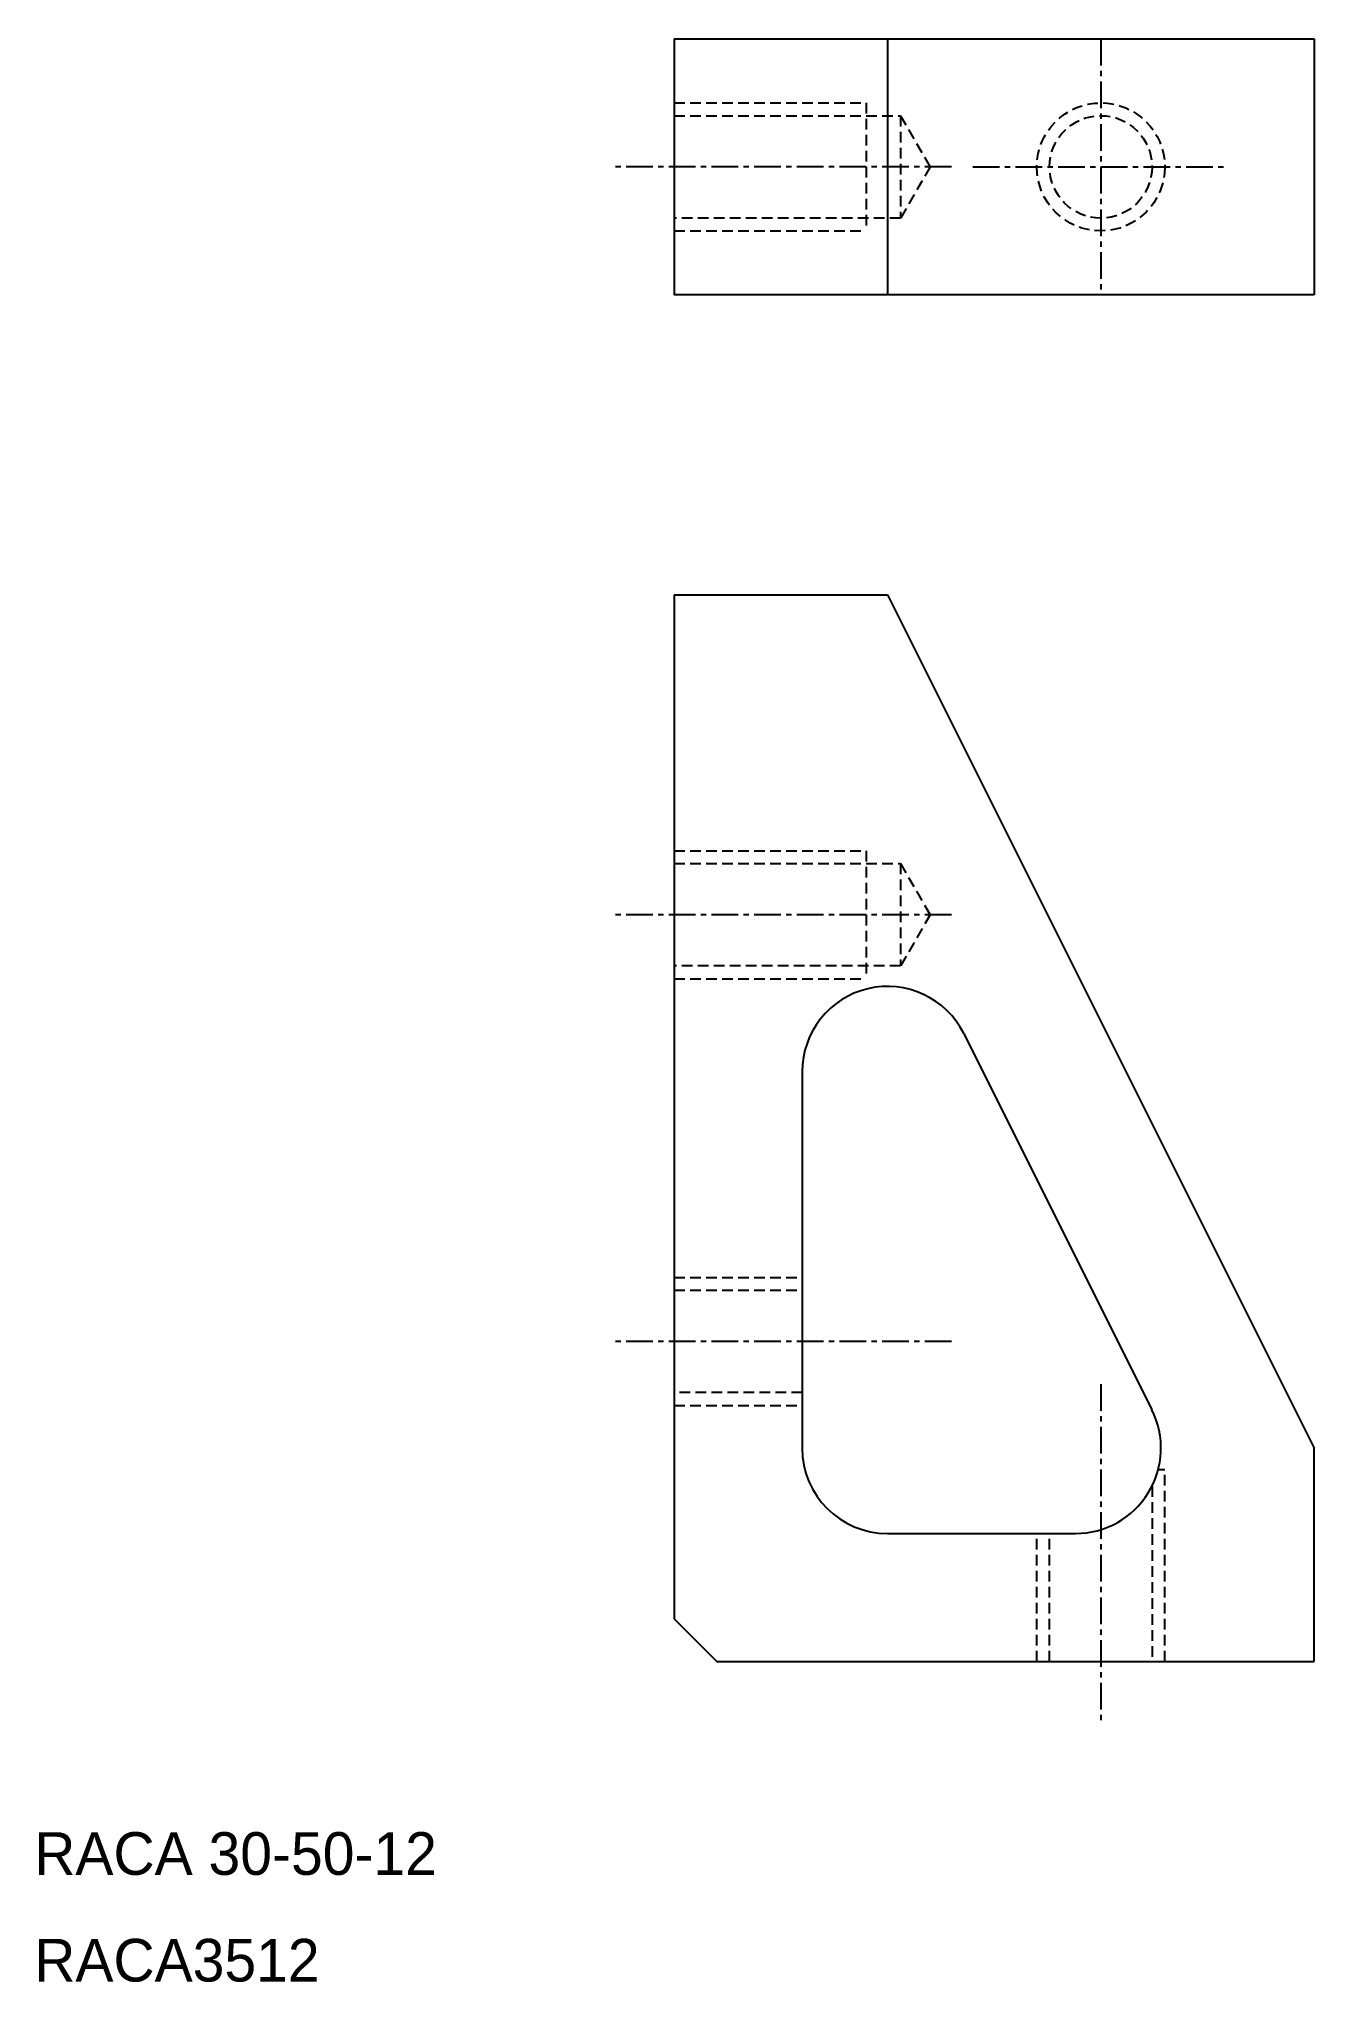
# Model space of a CAD drawing. Extents: x 8664 to 8723.8, y 773.8 to 864.9.
import ezdxf

# ---------------------------------------------------------------- set-up
doc = ezdxf.new("R2010")
doc.units = 0
doc.linetypes.add('CENTER', pattern=[2, 1.25, -0.25, 0.25, -0.25])
doc.linetypes.add('DASHED', pattern=[0.75, 0.5, -0.25])
doc.layers.get('0').update_dxf_attribs({"linetype": 'CONTINUOUS'})
doc.layers.add('CENTER', color=1, linetype='CENTER')

msp = doc.modelspace()

# ---------------------------------------------------------------- linework, layer by layer
at = {"color": 7, "linetype": 'CONTINUOUS'}
for p, q in [((8693.825, 864.872), (8693.825, 852.872)), ((8693.825, 864.872), (8723.825, 864.872)), ((8703.825, 864.872), (8703.825, 852.872)), ((8723.825, 864.872), (8723.825, 852.872)), ((8723.825, 852.872), (8693.825, 852.872)), ((8693.825, 838.822), (8693.825, 790.822)), ((8693.825, 838.822), (8703.825, 838.822)), ((8703.825, 838.822), (8723.825, 798.822)), ((8707.403, 818.251), (8716.223, 800.611)), ((8699.825, 816.462), (8699.825, 798.822)), ((8723.825, 788.822), (8723.825, 798.822)), ((8703.825, 794.822), (8712.645, 794.822)), ((8693.825, 790.822), (8695.825, 788.822)), ((8695.825, 788.822), (8723.825, 788.822))]:
    msp.add_line(p, q, dxfattribs=at)
at = {"color": 3, "linetype": 'DASHED'}
for p, q in [((8693.825, 861.872), (8702.825, 861.872)), ((8702.825, 861.872), (8702.825, 855.872)), ((8693.825, 861.272), (8704.44, 861.272)), ((8704.44, 861.272), (8704.44, 856.472)), ((8704.44, 861.272), (8705.825, 858.872)), ((8705.825, 858.872), (8704.44, 856.472)), ((8704.44, 856.472), (8693.825, 856.472)), ((8693.825, 855.872), (8702.825, 855.872)), ((8693.825, 826.822), (8702.825, 826.822)), ((8693.825, 826.222), (8704.44, 826.222)), ((8702.825, 826.822), (8702.825, 820.822)), ((8704.44, 826.222), (8704.44, 821.422)), ((8704.44, 826.222), (8705.825, 823.822)), ((8705.825, 823.822), (8704.44, 821.422)), ((8704.44, 821.422), (8693.825, 821.422)), ((8693.825, 820.822), (8702.825, 820.822)), ((8693.825, 806.822), (8699.825, 806.822)), ((8693.825, 806.222), (8699.825, 806.222)), ((8699.825, 801.422), (8693.825, 801.422)), ((8693.825, 800.822), (8699.825, 800.822)), ((8716.225, 797.039), (8716.225, 788.822)), ((8716.518, 797.822), (8716.825, 797.822)), ((8716.825, 788.822), (8716.825, 797.822)), ((8710.825, 788.822), (8710.825, 794.822)), ((8711.425, 788.822), (8711.425, 794.822))]:
    msp.add_line(p, q, dxfattribs=at)
for radius in [3, 2.4]:
    msp.add_circle((8713.825, 858.872), radius, dxfattribs=at)
at = {"color": 7, "linetype": 'CONTINUOUS'}
for centre, start, end in [((8703.825, 816.462), 26.56505, 180), ((8712.645, 798.822), 270, 26.56505), ((8703.825, 798.822), 180, 270)]:
    msp.add_arc(centre, 4, start, end, dxfattribs=at)
at = {"layer": 'CENTER', "color": 1, "linetype": 'CENTER'}
for p, q in [((8713.825, 864.872), (8713.825, 852.872)), ((8706.825, 858.872), (8690.825, 858.872)), ((8707.825, 858.872), (8719.825, 858.872)), ((8706.825, 823.822), (8690.825, 823.822)), ((8706.825, 803.822), (8690.825, 803.822)), ((8713.825, 801.822), (8713.825, 785.822))]:
    msp.add_line(p, q, dxfattribs=at)

# ---------------------------------------------------------------- texts
at = {"color": 7, "linetype": 'CONTINUOUS'}
for s, p in [('RACA 30-50-12', (8663.825, 778.822)), ('RACA3512', (8663.825, 773.822))]:
    msp.add_text(s, height=2, dxfattribs=at).set_placement(p)

doc.saveas('drawing.dxf')
